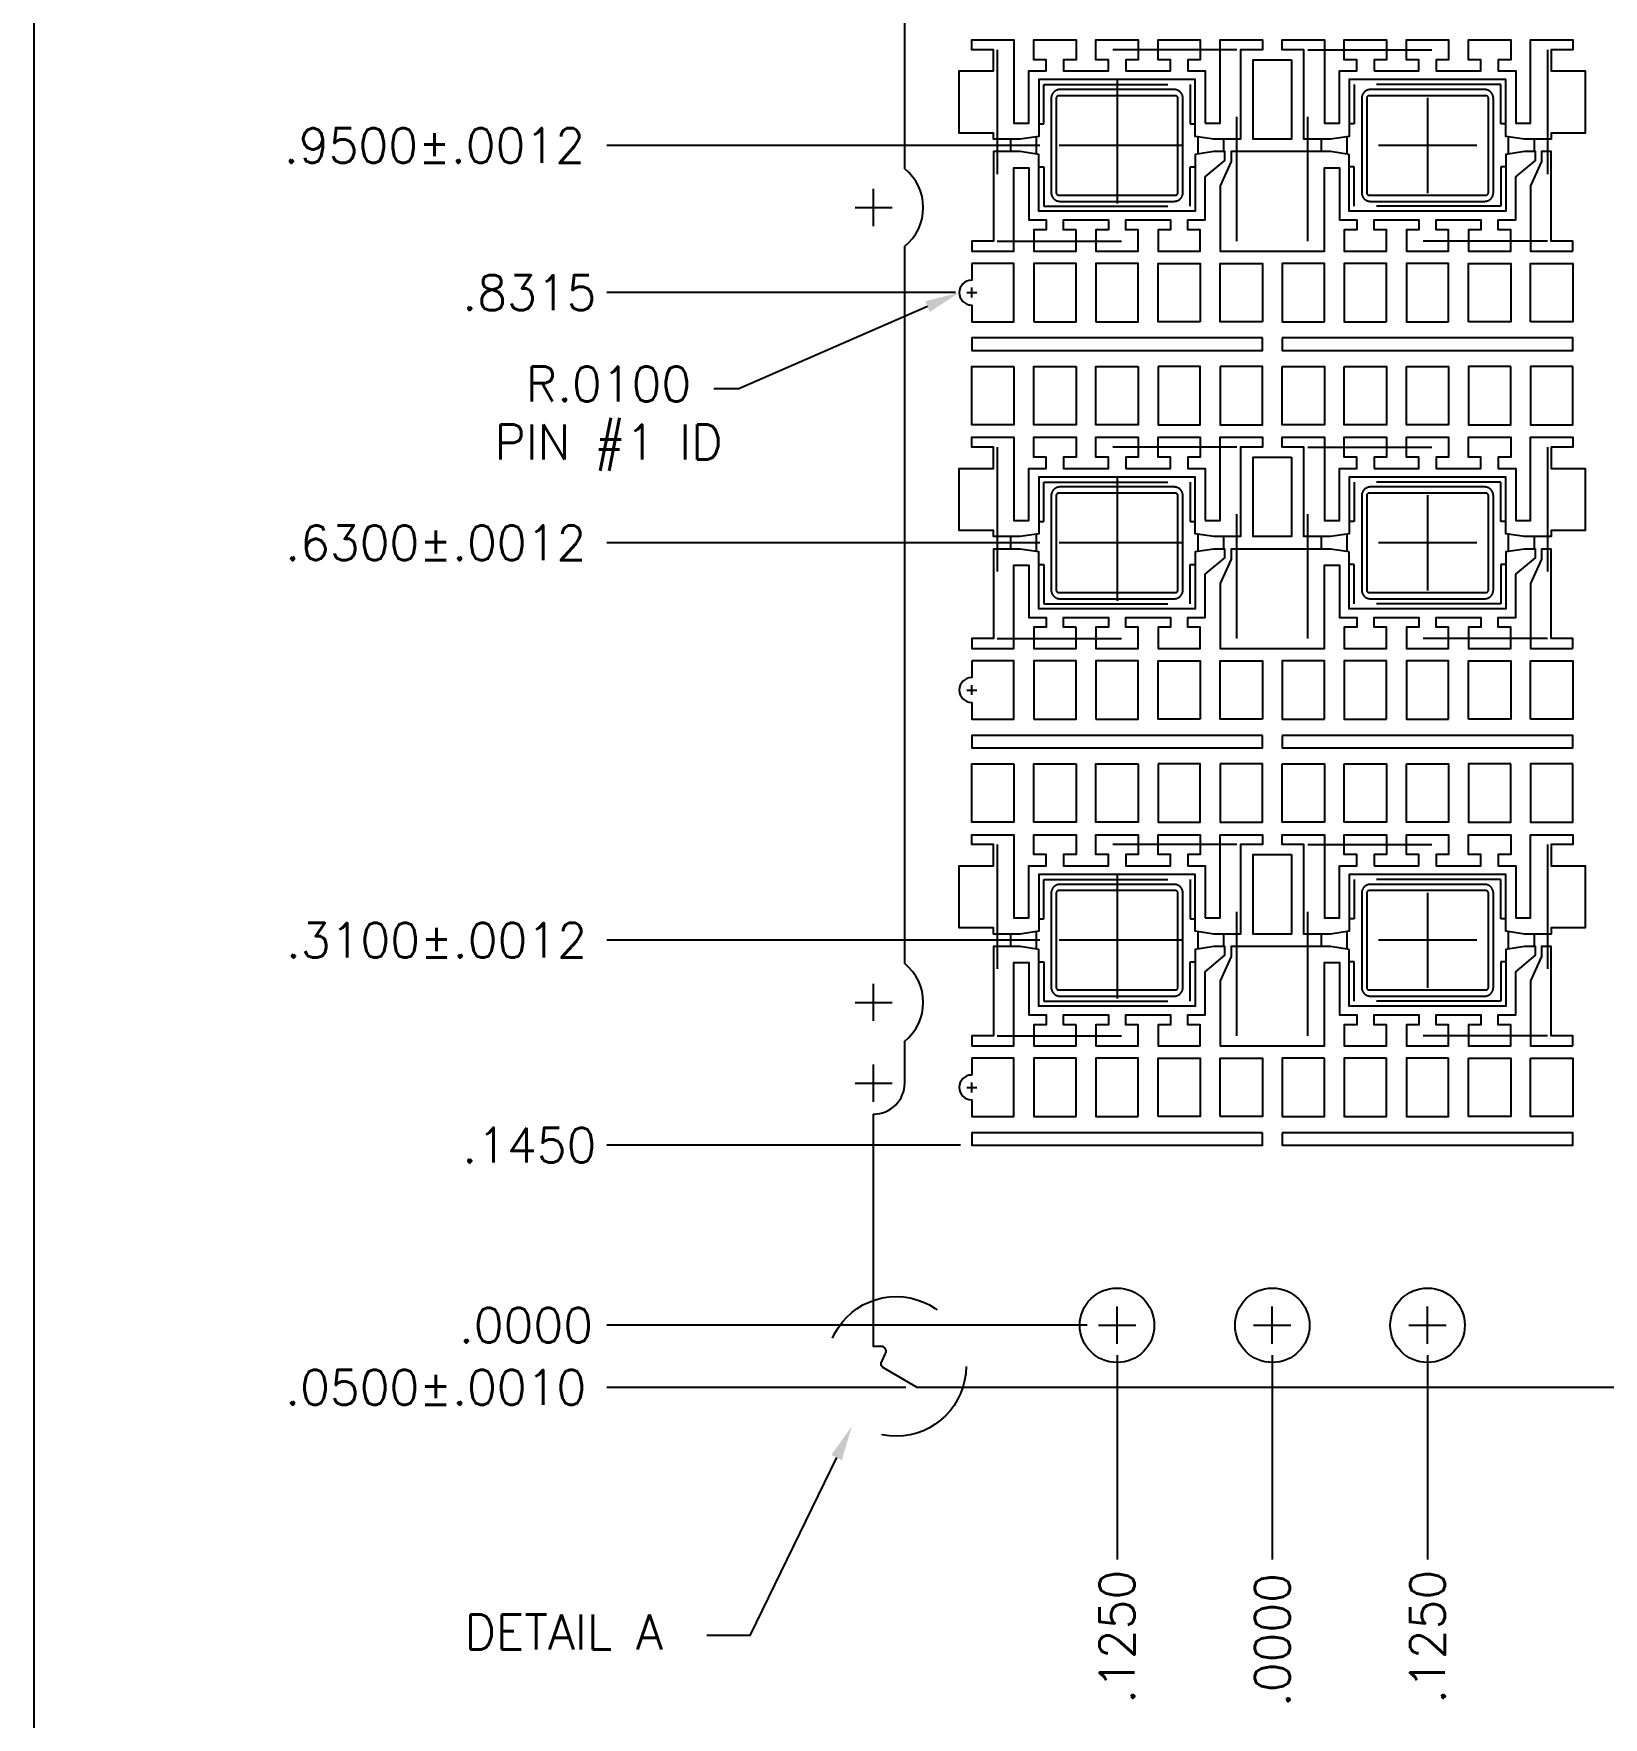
# Model space of a CAD drawing. Extents: x -157.97 to -150.87, y 83.46 to 88.17.
# Drawn here: x -157.973 to -156.709, y 85.419 to 86.774 of the extents above; entities that cross this region are included whole.
import ezdxf

# ---------------------------------------------------------------- set-up
doc = ezdxf.new("R2010")
doc.units = 0
doc.header["$LTSCALE"] = 0.04
doc.header["$MEASUREMENT"] = 0
doc.linetypes.add('CENTER2', pattern=[1.125, 0.75, -0.125, 0.125, -0.125])
doc.linetypes.add('HIDDEN2', pattern=[0.1875, 0.125, -0.0625])
doc.layers.add('1', color=7, linetype='CONTINUOUS')
doc.layers.add('1D', color=4, linetype='CONTINUOUS')
doc.styles.add('SIMPLEX', font='SIMPLEX.shx')

msp = doc.modelspace()

# ---------------------------------------------------------------- linework, layer by layer
at = {"layer": '1'}
msp.add_lwpolyline([(-155.9079, 85.6842), (-157.2617, 85.6842), (-157.2887, 85.6998, -0.445944), (-157.2899, 85.7055), (-157.2874, 85.7109, 0.613622), (-157.2906, 85.7172), (-157.2967, 85.7172), (-157.2967, 85.9042, 0.414214), (-157.2717, 85.9292), (-157.2717, 85.963, 0.480384), (-157.2717, 86.0254), (-157.2717, 86.603, 0.480384), (-157.2717, 86.6654), (-157.2717, 87.243, 0.480384), (-157.2717, 87.3054), (-157.2717, 87.4392)], format="xyb", dxfattribs=at)
for points in [[(-157.0297, 86.7022), (-157.0177, 86.7022), (-157.0177, 86.7692), (-156.9837, 86.7692), (-156.9837, 86.7612), (-157.0012, 86.7612), (-157.0012, 86.6892), (-157.0227, 86.6892), (-157.0377, 86.6915), (-157.0377, 86.7372), (-157.1637, 86.7372), (-157.1637, 86.6915), (-157.1787, 86.6892), (-157.2002, 86.6892), (-157.2002, 86.6942), (-157.2277, 86.6942), (-157.2277, 86.7442), (-157.2002, 86.7442), (-157.2002, 86.7612), (-157.2177, 86.7612), (-157.2177, 86.7692), (-157.1837, 86.7692), (-157.1837, 86.7022), (-157.1717, 86.7022), (-157.1717, 86.7442), (-157.1577, 86.7442), (-157.1577, 86.7532), (-157.1677, 86.7532), (-157.1677, 86.7692), (-157.1337, 86.7692), (-157.1337, 86.7532), (-157.1437, 86.7532), (-157.1437, 86.7442), (-157.1077, 86.7442), (-157.1077, 86.7532), (-157.1177, 86.7532), (-157.1177, 86.7692), (-157.0837, 86.7692), (-157.0837, 86.7532), (-157.0937, 86.7532), (-157.0937, 86.7442), (-157.0577, 86.7442), (-157.0577, 86.7532), (-157.0677, 86.7532), (-157.0677, 86.7692), (-157.0337, 86.7692), (-157.0337, 86.7532), (-157.0437, 86.7532), (-157.0437, 86.7442), (-157.0297, 86.7442)], [(-156.8937, 86.7442), (-156.8577, 86.7442), (-156.8577, 86.7532), (-156.8677, 86.7532), (-156.8677, 86.7692), (-156.8337, 86.7692), (-156.8337, 86.7532), (-156.8437, 86.7532), (-156.8437, 86.7442), (-156.8077, 86.7442), (-156.8077, 86.7532), (-156.8177, 86.7532), (-156.8177, 86.7692), (-156.7837, 86.7692), (-156.7837, 86.7532), (-156.7937, 86.7532), (-156.7937, 86.7442), (-156.7797, 86.7442), (-156.7797, 86.7022), (-156.7677, 86.7022), (-156.7677, 86.7692), (-156.7337, 86.7692), (-156.7337, 86.7612), (-156.7512, 86.7612), (-156.7512, 86.7442), (-156.7237, 86.7442), (-156.7237, 86.6942), (-156.7512, 86.6942), (-156.7512, 86.6892), (-156.7727, 86.6892), (-156.7877, 86.6915), (-156.7877, 86.7372), (-156.9137, 86.7372), (-156.9137, 86.6915), (-156.9287, 86.6892), (-156.9502, 86.6892), (-156.9502, 86.7612), (-156.9677, 86.7612), (-156.9677, 86.7692), (-156.9337, 86.7692), (-156.9337, 86.7022), (-156.9217, 86.7022), (-156.9217, 86.7442), (-156.9077, 86.7442), (-156.9077, 86.7532), (-156.9177, 86.7532), (-156.9177, 86.7692), (-156.8837, 86.7692), (-156.8837, 86.7532), (-156.8937, 86.7532)], [(-156.9602, 86.7532), (-156.9602, 86.6892), (-156.9912, 86.6892), (-156.9912, 86.7532)], [(-157.1337, 86.6162), (-157.1437, 86.6162), (-157.1437, 86.6242), (-157.1077, 86.6242), (-157.1077, 86.6162), (-157.1177, 86.6162), (-157.1177, 86.5992), (-157.0837, 86.5992), (-157.0837, 86.6162), (-157.0937, 86.6162), (-157.0937, 86.6242), (-157.0577, 86.6242), (-157.0577, 86.6162), (-157.0677, 86.6162), (-157.0677, 86.5992), (-157.0337, 86.5992), (-157.0337, 86.6162), (-157.0437, 86.6162), (-157.0437, 86.6242), (-157.0297, 86.6242), (-157.0297, 86.6589), (-157.0139, 86.6722), (-157.0139, 86.6792), (-157.0227, 86.6792), (-157.0377, 86.6769), (-157.0377, 86.6312), (-157.1637, 86.6312), (-157.1637, 86.6769), (-157.1787, 86.6792), (-157.2002, 86.6792), (-157.2002, 86.6072), (-157.2177, 86.6072), (-157.2177, 86.5992), (-157.1837, 86.5992), (-157.1837, 86.6662), (-157.1717, 86.6662), (-157.1717, 86.6242), (-157.1577, 86.6242), (-157.1577, 86.6162), (-157.1677, 86.6162), (-157.1677, 86.5992), (-157.1337, 86.5992)], [(-156.9137, 86.6769), (-156.9287, 86.6792), (-157.0089, 86.6792), (-157.0089, 86.6712), (-157.0177, 86.6516), (-157.0177, 86.5992), (-156.9337, 86.5992), (-156.9337, 86.6662), (-156.9217, 86.6662), (-156.9217, 86.6242), (-156.9077, 86.6242), (-156.9077, 86.6162), (-156.9177, 86.6162), (-156.9177, 86.5992), (-156.8837, 86.5992), (-156.8837, 86.6162), (-156.8937, 86.6162), (-156.8937, 86.6242), (-156.8577, 86.6242), (-156.8577, 86.6162), (-156.8677, 86.6162), (-156.8677, 86.5992), (-156.8337, 86.5992), (-156.8337, 86.6162), (-156.8437, 86.6162), (-156.8437, 86.6242), (-156.8077, 86.6242), (-156.8077, 86.6162), (-156.8177, 86.6162), (-156.8177, 86.5992), (-156.7837, 86.5992), (-156.7837, 86.6162), (-156.7937, 86.6162), (-156.7937, 86.6242), (-156.7797, 86.6242), (-156.7797, 86.6589), (-156.7639, 86.6722), (-156.7639, 86.6792), (-156.7727, 86.6792), (-156.7877, 86.6769), (-156.7877, 86.6312), (-156.9137, 86.6312)], [(-156.7337, 86.5992), (-156.7337, 86.6072), (-156.7512, 86.6072), (-156.7512, 86.6792), (-156.7589, 86.6792), (-156.7589, 86.6712), (-156.7677, 86.6516), (-156.7677, 86.5992)], [(-157.1677, 86.5422), (-157.1337, 86.5422), (-157.1337, 86.5892), (-157.1677, 86.5892)], [(-157.1177, 86.5422), (-157.0837, 86.5422), (-157.0837, 86.5892), (-157.1177, 86.5892)], [(-157.0337, 86.5422), (-157.0677, 86.5422), (-157.0677, 86.5892), (-157.0337, 86.5892)], [(-156.9837, 86.5422), (-157.0177, 86.5422), (-157.0177, 86.5892), (-156.9837, 86.5892)], [(-156.9337, 86.5422), (-156.9337, 86.5892), (-156.9677, 86.5892), (-156.9677, 86.5422)], [(-156.8837, 86.5422), (-156.8837, 86.5892), (-156.9177, 86.5892), (-156.9177, 86.5422)], [(-156.8337, 86.5422), (-156.8337, 86.5892), (-156.8677, 86.5892), (-156.8677, 86.5422)], [(-156.8177, 86.5422), (-156.8177, 86.5892), (-156.7837, 86.5892), (-156.7837, 86.5422)], [(-156.7677, 86.5422), (-156.7677, 86.5892), (-156.7337, 86.5892), (-156.7337, 86.5422)], [(-156.9837, 86.5292), (-157.2177, 86.5292), (-157.2177, 86.5192), (-156.9837, 86.5192)], [(-156.9677, 86.5292), (-156.9677, 86.5192), (-156.7337, 86.5192), (-156.7337, 86.5292)], [(-157.1837, 86.5062), (-157.1837, 86.4592), (-157.2177, 86.4592), (-157.2177, 86.5062)], [(-157.1337, 86.5062), (-157.1337, 86.4592), (-157.1677, 86.4592), (-157.1677, 86.5062)], [(-157.0837, 86.5062), (-157.0837, 86.4592), (-157.1177, 86.4592), (-157.1177, 86.5062)], [(-157.0677, 86.5062), (-157.0677, 86.4592), (-157.0337, 86.4592), (-157.0337, 86.5062)], [(-157.0177, 86.5062), (-157.0177, 86.4592), (-156.9837, 86.4592), (-156.9837, 86.5062)], [(-156.9677, 86.5062), (-156.9337, 86.5062), (-156.9337, 86.4592), (-156.9677, 86.4592)], [(-156.9177, 86.5062), (-156.8837, 86.5062), (-156.8837, 86.4592), (-156.9177, 86.4592)], [(-156.8677, 86.5062), (-156.8337, 86.5062), (-156.8337, 86.4592), (-156.8677, 86.4592)], [(-156.7837, 86.5062), (-156.8177, 86.5062), (-156.8177, 86.4592), (-156.7837, 86.4592)], [(-156.7337, 86.5062), (-156.7677, 86.5062), (-156.7677, 86.4592), (-156.7337, 86.4592)], [(-157.0297, 86.3822), (-157.0177, 86.3822), (-157.0177, 86.4492), (-156.9837, 86.4492), (-156.9837, 86.4412), (-157.0012, 86.4412), (-157.0012, 86.3692), (-157.0227, 86.3692), (-157.0377, 86.3715), (-157.0377, 86.4172), (-157.1637, 86.4172), (-157.1637, 86.3715), (-157.1787, 86.3692), (-157.2002, 86.3692), (-157.2002, 86.3742), (-157.2277, 86.3742), (-157.2277, 86.4242), (-157.2002, 86.4242), (-157.2002, 86.4412), (-157.2177, 86.4412), (-157.2177, 86.4492), (-157.1837, 86.4492), (-157.1837, 86.3822), (-157.1717, 86.3822), (-157.1717, 86.4242), (-157.1577, 86.4242), (-157.1577, 86.4332), (-157.1677, 86.4332), (-157.1677, 86.4492), (-157.1337, 86.4492), (-157.1337, 86.4332), (-157.1437, 86.4332), (-157.1437, 86.4242), (-157.1077, 86.4242), (-157.1077, 86.4332), (-157.1177, 86.4332), (-157.1177, 86.4492), (-157.0837, 86.4492), (-157.0837, 86.4332), (-157.0937, 86.4332), (-157.0937, 86.4242), (-157.0577, 86.4242), (-157.0577, 86.4332), (-157.0677, 86.4332), (-157.0677, 86.4492), (-157.0337, 86.4492), (-157.0337, 86.4332), (-157.0437, 86.4332), (-157.0437, 86.4242), (-157.0297, 86.4242)], [(-156.8937, 86.4242), (-156.8577, 86.4242), (-156.8577, 86.4332), (-156.8677, 86.4332), (-156.8677, 86.4492), (-156.8337, 86.4492), (-156.8337, 86.4332), (-156.8437, 86.4332), (-156.8437, 86.4242), (-156.8077, 86.4242), (-156.8077, 86.4332), (-156.8177, 86.4332), (-156.8177, 86.4492), (-156.7837, 86.4492), (-156.7837, 86.4332), (-156.7937, 86.4332), (-156.7937, 86.4242), (-156.7797, 86.4242), (-156.7797, 86.3822), (-156.7677, 86.3822), (-156.7677, 86.4492), (-156.7337, 86.4492), (-156.7337, 86.4412), (-156.7512, 86.4412), (-156.7512, 86.4242), (-156.7237, 86.4242), (-156.7237, 86.3742), (-156.7512, 86.3742), (-156.7512, 86.3692), (-156.7727, 86.3692), (-156.7877, 86.3715), (-156.7877, 86.4172), (-156.9137, 86.4172), (-156.9137, 86.3715), (-156.9287, 86.3692), (-156.9502, 86.3692), (-156.9502, 86.4412), (-156.9677, 86.4412), (-156.9677, 86.4492), (-156.9337, 86.4492), (-156.9337, 86.3822), (-156.9217, 86.3822), (-156.9217, 86.4242), (-156.9077, 86.4242), (-156.9077, 86.4332), (-156.9177, 86.4332), (-156.9177, 86.4492), (-156.8837, 86.4492), (-156.8837, 86.4332), (-156.8937, 86.4332)], [(-156.9602, 86.4332), (-156.9602, 86.3692), (-156.9912, 86.3692), (-156.9912, 86.4332)], [(-157.1337, 86.2962), (-157.1437, 86.2962), (-157.1437, 86.3042), (-157.1077, 86.3042), (-157.1077, 86.2962), (-157.1177, 86.2962), (-157.1177, 86.2792), (-157.0837, 86.2792), (-157.0837, 86.2962), (-157.0937, 86.2962), (-157.0937, 86.3042), (-157.0577, 86.3042), (-157.0577, 86.2962), (-157.0677, 86.2962), (-157.0677, 86.2792), (-157.0337, 86.2792), (-157.0337, 86.2962), (-157.0437, 86.2962), (-157.0437, 86.3042), (-157.0297, 86.3042), (-157.0297, 86.3389), (-157.0139, 86.3522), (-157.0139, 86.3592), (-157.0227, 86.3592), (-157.0377, 86.3569), (-157.0377, 86.3112), (-157.1637, 86.3112), (-157.1637, 86.3569), (-157.1787, 86.3592), (-157.2002, 86.3592), (-157.2002, 86.2872), (-157.2177, 86.2872), (-157.2177, 86.2792), (-157.1837, 86.2792), (-157.1837, 86.3462), (-157.1717, 86.3462), (-157.1717, 86.3042), (-157.1577, 86.3042), (-157.1577, 86.2962), (-157.1677, 86.2962), (-157.1677, 86.2792), (-157.1337, 86.2792)], [(-156.9137, 86.3569), (-156.9287, 86.3592), (-157.0089, 86.3592), (-157.0089, 86.3512), (-157.0177, 86.3316), (-157.0177, 86.2792), (-156.9337, 86.2792), (-156.9337, 86.3462), (-156.9217, 86.3462), (-156.9217, 86.3042), (-156.9077, 86.3042), (-156.9077, 86.2962), (-156.9177, 86.2962), (-156.9177, 86.2792), (-156.8837, 86.2792), (-156.8837, 86.2962), (-156.8937, 86.2962), (-156.8937, 86.3042), (-156.8577, 86.3042), (-156.8577, 86.2962), (-156.8677, 86.2962), (-156.8677, 86.2792), (-156.8337, 86.2792), (-156.8337, 86.2962), (-156.8437, 86.2962), (-156.8437, 86.3042), (-156.8077, 86.3042), (-156.8077, 86.2962), (-156.8177, 86.2962), (-156.8177, 86.2792), (-156.7837, 86.2792), (-156.7837, 86.2962), (-156.7937, 86.2962), (-156.7937, 86.3042), (-156.7797, 86.3042), (-156.7797, 86.3389), (-156.7639, 86.3522), (-156.7639, 86.3592), (-156.7727, 86.3592), (-156.7877, 86.3569), (-156.7877, 86.3112), (-156.9137, 86.3112)], [(-156.7337, 86.2792), (-156.7337, 86.2872), (-156.7512, 86.2872), (-156.7512, 86.3592), (-156.7589, 86.3592), (-156.7589, 86.3512), (-156.7677, 86.3316), (-156.7677, 86.2792)], [(-157.1677, 86.2222), (-157.1337, 86.2222), (-157.1337, 86.2692), (-157.1677, 86.2692)], [(-157.1177, 86.2222), (-157.0837, 86.2222), (-157.0837, 86.2692), (-157.1177, 86.2692)], [(-157.0337, 86.2222), (-157.0677, 86.2222), (-157.0677, 86.2692), (-157.0337, 86.2692)], [(-156.9837, 86.2222), (-157.0177, 86.2222), (-157.0177, 86.2692), (-156.9837, 86.2692)], [(-156.9337, 86.2222), (-156.9337, 86.2692), (-156.9677, 86.2692), (-156.9677, 86.2222)], [(-156.8837, 86.2222), (-156.8837, 86.2692), (-156.9177, 86.2692), (-156.9177, 86.2222)], [(-156.8337, 86.2222), (-156.8337, 86.2692), (-156.8677, 86.2692), (-156.8677, 86.2222)], [(-156.8177, 86.2222), (-156.8177, 86.2692), (-156.7837, 86.2692), (-156.7837, 86.2222)], [(-156.7677, 86.2222), (-156.7677, 86.2692), (-156.7337, 86.2692), (-156.7337, 86.2222)], [(-156.9837, 86.2092), (-157.2177, 86.2092), (-157.2177, 86.1992), (-156.9837, 86.1992)], [(-156.9677, 86.2092), (-156.9677, 86.1992), (-156.7337, 86.1992), (-156.7337, 86.2092)], [(-157.1837, 86.1862), (-157.1837, 86.1392), (-157.2177, 86.1392), (-157.2177, 86.1862)], [(-157.1337, 86.1862), (-157.1337, 86.1392), (-157.1677, 86.1392), (-157.1677, 86.1862)], [(-157.0837, 86.1862), (-157.0837, 86.1392), (-157.1177, 86.1392), (-157.1177, 86.1862)], [(-157.0677, 86.1862), (-157.0677, 86.1392), (-157.0337, 86.1392), (-157.0337, 86.1862)], [(-157.0177, 86.1862), (-157.0177, 86.1392), (-156.9837, 86.1392), (-156.9837, 86.1862)], [(-156.9677, 86.1862), (-156.9337, 86.1862), (-156.9337, 86.1392), (-156.9677, 86.1392)], [(-156.9177, 86.1862), (-156.8837, 86.1862), (-156.8837, 86.1392), (-156.9177, 86.1392)], [(-156.8677, 86.1862), (-156.8337, 86.1862), (-156.8337, 86.1392), (-156.8677, 86.1392)], [(-156.7837, 86.1862), (-156.8177, 86.1862), (-156.8177, 86.1392), (-156.7837, 86.1392)], [(-156.7337, 86.1862), (-156.7677, 86.1862), (-156.7677, 86.1392), (-156.7337, 86.1392)], [(-157.0297, 86.0622), (-157.0177, 86.0622), (-157.0177, 86.1292), (-156.9837, 86.1292), (-156.9837, 86.1212), (-157.0012, 86.1212), (-157.0012, 86.0492), (-157.0227, 86.0492), (-157.0377, 86.0515), (-157.0377, 86.0972), (-157.1637, 86.0972), (-157.1637, 86.0515), (-157.1787, 86.0492), (-157.2002, 86.0492), (-157.2002, 86.0542), (-157.2277, 86.0542), (-157.2277, 86.1042), (-157.2002, 86.1042), (-157.2002, 86.1212), (-157.2177, 86.1212), (-157.2177, 86.1292), (-157.1837, 86.1292), (-157.1837, 86.0622), (-157.1717, 86.0622), (-157.1717, 86.1042), (-157.1577, 86.1042), (-157.1577, 86.1132), (-157.1677, 86.1132), (-157.1677, 86.1292), (-157.1337, 86.1292), (-157.1337, 86.1132), (-157.1437, 86.1132), (-157.1437, 86.1042), (-157.1077, 86.1042), (-157.1077, 86.1132), (-157.1177, 86.1132), (-157.1177, 86.1292), (-157.0837, 86.1292), (-157.0837, 86.1132), (-157.0937, 86.1132), (-157.0937, 86.1042), (-157.0577, 86.1042), (-157.0577, 86.1132), (-157.0677, 86.1132), (-157.0677, 86.1292), (-157.0337, 86.1292), (-157.0337, 86.1132), (-157.0437, 86.1132), (-157.0437, 86.1042), (-157.0297, 86.1042)], [(-156.8937, 86.1042), (-156.8577, 86.1042), (-156.8577, 86.1132), (-156.8677, 86.1132), (-156.8677, 86.1292), (-156.8337, 86.1292), (-156.8337, 86.1132), (-156.8437, 86.1132), (-156.8437, 86.1042), (-156.8077, 86.1042), (-156.8077, 86.1132), (-156.8177, 86.1132), (-156.8177, 86.1292), (-156.7837, 86.1292), (-156.7837, 86.1132), (-156.7937, 86.1132), (-156.7937, 86.1042), (-156.7797, 86.1042), (-156.7797, 86.0622), (-156.7677, 86.0622), (-156.7677, 86.1292), (-156.7337, 86.1292), (-156.7337, 86.1212), (-156.7512, 86.1212), (-156.7512, 86.1042), (-156.7237, 86.1042), (-156.7237, 86.0542), (-156.7512, 86.0542), (-156.7512, 86.0492), (-156.7727, 86.0492), (-156.7877, 86.0515), (-156.7877, 86.0972), (-156.9137, 86.0972), (-156.9137, 86.0515), (-156.9287, 86.0492), (-156.9502, 86.0492), (-156.9502, 86.1212), (-156.9677, 86.1212), (-156.9677, 86.1292), (-156.9337, 86.1292), (-156.9337, 86.0622), (-156.9217, 86.0622), (-156.9217, 86.1042), (-156.9077, 86.1042), (-156.9077, 86.1132), (-156.9177, 86.1132), (-156.9177, 86.1292), (-156.8837, 86.1292), (-156.8837, 86.1132), (-156.8937, 86.1132)], [(-156.9602, 86.1132), (-156.9602, 86.0492), (-156.9912, 86.0492), (-156.9912, 86.1132)], [(-157.1337, 85.9762), (-157.1437, 85.9762), (-157.1437, 85.9842), (-157.1077, 85.9842), (-157.1077, 85.9762), (-157.1177, 85.9762), (-157.1177, 85.9592), (-157.0837, 85.9592), (-157.0837, 85.9762), (-157.0937, 85.9762), (-157.0937, 85.9842), (-157.0577, 85.9842), (-157.0577, 85.9762), (-157.0677, 85.9762), (-157.0677, 85.9592), (-157.0337, 85.9592), (-157.0337, 85.9762), (-157.0437, 85.9762), (-157.0437, 85.9842), (-157.0297, 85.9842), (-157.0297, 86.0189), (-157.0139, 86.0322), (-157.0139, 86.0392), (-157.0227, 86.0392), (-157.0377, 86.0369), (-157.0377, 85.9912), (-157.1637, 85.9912), (-157.1637, 86.0369), (-157.1787, 86.0392), (-157.2002, 86.0392), (-157.2002, 85.9672), (-157.2177, 85.9672), (-157.2177, 85.9592), (-157.1837, 85.9592), (-157.1837, 86.0262), (-157.1717, 86.0262), (-157.1717, 85.9842), (-157.1577, 85.9842), (-157.1577, 85.9762), (-157.1677, 85.9762), (-157.1677, 85.9592), (-157.1337, 85.9592)], [(-156.9137, 86.0369), (-156.9287, 86.0392), (-157.0089, 86.0392), (-157.0089, 86.0312), (-157.0177, 86.0116), (-157.0177, 85.9592), (-156.9337, 85.9592), (-156.9337, 86.0262), (-156.9217, 86.0262), (-156.9217, 85.9842), (-156.9077, 85.9842), (-156.9077, 85.9762), (-156.9177, 85.9762), (-156.9177, 85.9592), (-156.8837, 85.9592), (-156.8837, 85.9762), (-156.8937, 85.9762), (-156.8937, 85.9842), (-156.8577, 85.9842), (-156.8577, 85.9762), (-156.8677, 85.9762), (-156.8677, 85.9592), (-156.8337, 85.9592), (-156.8337, 85.9762), (-156.8437, 85.9762), (-156.8437, 85.9842), (-156.8077, 85.9842), (-156.8077, 85.9762), (-156.8177, 85.9762), (-156.8177, 85.9592), (-156.7837, 85.9592), (-156.7837, 85.9762), (-156.7937, 85.9762), (-156.7937, 85.9842), (-156.7797, 85.9842), (-156.7797, 86.0189), (-156.7639, 86.0322), (-156.7639, 86.0392), (-156.7727, 86.0392), (-156.7877, 86.0369), (-156.7877, 85.9912), (-156.9137, 85.9912)], [(-156.7337, 85.9592), (-156.7337, 85.9672), (-156.7512, 85.9672), (-156.7512, 86.0392), (-156.7589, 86.0392), (-156.7589, 86.0312), (-156.7677, 86.0116), (-156.7677, 85.9592)], [(-157.1337, 85.9022), (-157.1337, 85.9492), (-157.1677, 85.9492), (-157.1677, 85.9022)], [(-157.0837, 85.9022), (-157.0837, 85.9492), (-157.1177, 85.9492), (-157.1177, 85.9022)], [(-157.0677, 85.9022), (-157.0677, 85.9492), (-157.0337, 85.9492), (-157.0337, 85.9022)], [(-157.0177, 85.9022), (-157.0177, 85.9492), (-156.9837, 85.9492), (-156.9837, 85.9022)], [(-156.9337, 85.9492), (-156.9677, 85.9492), (-156.9677, 85.9022), (-156.9337, 85.9022)], [(-156.8837, 85.9492), (-156.9177, 85.9492), (-156.9177, 85.9022), (-156.8837, 85.9022)], [(-156.8337, 85.9492), (-156.8677, 85.9492), (-156.8677, 85.9022), (-156.8337, 85.9022)], [(-156.8177, 85.9492), (-156.7837, 85.9492), (-156.7837, 85.9022), (-156.8177, 85.9022)], [(-156.7677, 85.9492), (-156.7337, 85.9492), (-156.7337, 85.9022), (-156.7677, 85.9022)], [(-156.9837, 85.8892), (-157.2177, 85.8892), (-157.2177, 85.8792), (-156.9837, 85.8792)], [(-156.9677, 85.8892), (-156.9677, 85.8792), (-156.7337, 85.8792), (-156.7337, 85.8892)]]:
    msp.add_lwpolyline(points, close=True, dxfattribs=at)
for points in [[(-157.2177, 86.5892), (-157.2177, 86.5757, 1), (-157.2177, 86.5557), (-157.2177, 86.5422), (-157.1837, 86.5422), (-157.1837, 86.5892)], [(-157.2177, 86.2692), (-157.2177, 86.2557, 1), (-157.2177, 86.2357), (-157.2177, 86.2222), (-157.1837, 86.2222), (-157.1837, 86.2692)], [(-157.2177, 85.9357, 1), (-157.2177, 85.9157), (-157.2177, 85.9022), (-157.1837, 85.9022), (-157.1837, 85.9492), (-157.2177, 85.9492)]]:
    msp.add_lwpolyline(points, format="xyb", close=True, dxfattribs=at)
for centre in [(-157.1007, 85.7342), (-156.9757, 85.7342), (-156.8507, 85.7342)]:
    msp.add_circle(centre, 0.03, dxfattribs=at)
at = {"layer": '1D', "color": 7}
msp.add_line((-157.973, 88.1689), (-157.973, 83.6269), dxfattribs=at)
at = {"layer": '1D', "linetype": 'CENTER2'}
for p, q in [((-157.1007, 86.7374), (-157.1007, 86.631)), ((-156.8507, 86.7225), (-156.8507, 86.6459)), ((-157.0474, 86.6842), (-157.1539, 86.6842)), ((-156.8111, 86.6842), (-156.8902, 86.6842)), ((-157.1007, 86.4174), (-157.1007, 86.311)), ((-156.8507, 86.4025), (-156.8507, 86.3259)), ((-157.0474, 86.3642), (-157.1539, 86.3642)), ((-156.8111, 86.3642), (-156.8902, 86.3642)), ((-157.1007, 86.0974), (-157.1007, 85.991)), ((-156.8507, 86.0825), (-156.8507, 86.0059)), ((-157.0474, 86.0442), (-157.1539, 86.0442)), ((-156.8111, 86.0442), (-156.8902, 86.0442))]:
    msp.add_line(p, q, dxfattribs=at)
at = {"layer": '1D'}
for p, q in [((-157.1629, 86.6842), (-157.5116, 86.6842)), ((-157.1864, 86.6892), (-157.1864, 86.6792)), ((-157.1657, 86.6912), (-157.1657, 86.6772)), ((-157.0357, 86.6912), (-157.0357, 86.6772)), ((-157.0149, 86.6892), (-157.0149, 86.6792)), ((-156.9364, 86.6892), (-156.9364, 86.6792)), ((-156.9157, 86.6912), (-156.9157, 86.6772)), ((-156.7857, 86.6912), (-156.7857, 86.6772)), ((-156.7649, 86.6892), (-156.7649, 86.6792)), ((-157.2967, 86.6192), (-157.2967, 86.6492)), ((-157.3117, 86.6342), (-157.2817, 86.6342)), ((-157.2307, 86.5657), (-157.5116, 86.5657)), ((-157.2217, 86.5657), (-157.2137, 86.5657)), ((-157.2177, 86.5617), (-157.2177, 86.5697)), ((-157.1629, 86.3642), (-157.5116, 86.3642)), ((-157.1864, 86.3692), (-157.1864, 86.3592)), ((-157.1657, 86.3712), (-157.1657, 86.3572)), ((-157.0357, 86.3712), (-157.0357, 86.3572)), ((-157.0149, 86.3692), (-157.0149, 86.3592)), ((-156.9364, 86.3692), (-156.9364, 86.3592)), ((-156.9157, 86.3712), (-156.9157, 86.3572)), ((-156.7857, 86.3712), (-156.7857, 86.3572)), ((-156.7649, 86.3692), (-156.7649, 86.3592)), ((-157.2217, 86.2457), (-157.2137, 86.2457)), ((-157.2177, 86.2417), (-157.2177, 86.2497)), ((-157.1864, 86.0492), (-157.1864, 86.0392)), ((-157.1657, 86.0512), (-157.1657, 86.0372)), ((-157.0357, 86.0512), (-157.0357, 86.0372)), ((-157.0149, 86.0492), (-157.0149, 86.0392)), ((-156.9364, 86.0492), (-156.9364, 86.0392)), ((-156.9157, 86.0512), (-156.9157, 86.0372)), ((-156.7857, 86.0512), (-156.7857, 86.0372)), ((-156.7649, 86.0492), (-156.7649, 86.0392)), ((-157.1629, 86.0442), (-157.5116, 86.0442)), ((-157.2967, 85.9792), (-157.2967, 86.0092)), ((-157.3117, 85.9942), (-157.2817, 85.9942)), ((-157.2967, 85.9142), (-157.2967, 85.9442)), ((-157.3117, 85.9292), (-157.2817, 85.9292)), ((-157.2217, 85.9257), (-157.2137, 85.9257)), ((-157.2177, 85.9217), (-157.2177, 85.9297)), ((-157.2267, 85.8792), (-157.5116, 85.8792)), ((-157.1007, 85.7192), (-157.1007, 85.7492)), ((-156.9757, 85.7192), (-156.9757, 85.7492)), ((-156.8507, 85.7192), (-156.8507, 85.7492)), ((-157.1247, 85.7342), (-157.5116, 85.7342)), ((-157.1157, 85.7342), (-157.0857, 85.7342)), ((-156.9907, 85.7342), (-156.9607, 85.7342)), ((-156.8657, 85.7342), (-156.8357, 85.7342)), ((-157.1007, 85.7102), (-157.1007, 85.5457)), ((-156.9757, 85.7102), (-156.9757, 85.5457)), ((-156.8507, 85.7102), (-156.8507, 85.5457)), ((-157.2707, 85.6842), (-157.5116, 85.6842))]:
    msp.add_line(p, q, dxfattribs=at)
at = {"layer": '1D', "color": 2, "linetype": 'CENTER2'}
for points in [[(-157.0042, 86.7612), (-157.1972, 86.7612), (-157.1972, 86.6072), (-157.0042, 86.6072)], [(-156.9472, 86.7612), (-156.7542, 86.7612), (-156.7542, 86.6072), (-156.9472, 86.6072)], [(-157.0042, 86.4412), (-157.1972, 86.4412), (-157.1972, 86.2872), (-157.0042, 86.2872)], [(-156.9472, 86.4412), (-156.7542, 86.4412), (-156.7542, 86.2872), (-156.9472, 86.2872)], [(-157.0042, 86.1212), (-157.1972, 86.1212), (-157.1972, 85.9672), (-157.0042, 85.9672)], [(-156.9472, 86.1212), (-156.7542, 86.1212), (-156.7542, 85.9672), (-156.9472, 85.9672)]]:
    msp.add_lwpolyline(points, close=True, dxfattribs=at)
at = {"layer": '1D', "linetype": 'HIDDEN2'}
for points in [[(-157.1637, 86.7015), (-157.1597, 86.7015), (-157.1597, 86.7332), (-157.0417, 86.7332), (-157.0417, 86.7015), (-157.0377, 86.7015)], [(-156.7877, 86.7015), (-156.7917, 86.7015), (-156.7917, 86.7332), (-156.9097, 86.7332), (-156.9097, 86.7015), (-156.9137, 86.7015)], [(-157.1637, 86.6669), (-157.1597, 86.6669), (-157.1597, 86.6352), (-157.0417, 86.6352), (-157.0417, 86.6669), (-157.0377, 86.6669)], [(-156.7877, 86.6669), (-156.7917, 86.6669), (-156.7917, 86.6352), (-156.9097, 86.6352), (-156.9097, 86.6669), (-156.9137, 86.6669)], [(-157.1637, 86.3815), (-157.1597, 86.3815), (-157.1597, 86.4132), (-157.0417, 86.4132), (-157.0417, 86.3815), (-157.0377, 86.3815)], [(-156.7877, 86.3815), (-156.7917, 86.3815), (-156.7917, 86.4132), (-156.9097, 86.4132), (-156.9097, 86.3815), (-156.9137, 86.3815)], [(-157.1637, 86.3469), (-157.1597, 86.3469), (-157.1597, 86.3152), (-157.0417, 86.3152), (-157.0417, 86.3469), (-157.0377, 86.3469)], [(-156.7877, 86.3469), (-156.7917, 86.3469), (-156.7917, 86.3152), (-156.9097, 86.3152), (-156.9097, 86.3469), (-156.9137, 86.3469)], [(-157.1637, 86.0615), (-157.1597, 86.0615), (-157.1597, 86.0932), (-157.0417, 86.0932), (-157.0417, 86.0615), (-157.0377, 86.0615)], [(-156.7877, 86.0615), (-156.7917, 86.0615), (-156.7917, 86.0932), (-156.9097, 86.0932), (-156.9097, 86.0615), (-156.9137, 86.0615)], [(-157.1637, 86.0269), (-157.1597, 86.0269), (-157.1597, 85.9952), (-157.0417, 85.9952), (-157.0417, 86.0269), (-157.0377, 86.0269)], [(-156.7877, 86.0269), (-156.7917, 86.0269), (-156.7917, 85.9952), (-156.9097, 85.9952), (-156.9097, 86.0269), (-156.9137, 86.0269)]]:
    msp.add_lwpolyline(points, dxfattribs=at)
for points in [[(-157.1537, 86.6462, 0.414214), (-157.1467, 86.6392), (-157.0547, 86.6392, 0.414214), (-157.0477, 86.6462), (-157.0477, 86.7222, 0.414214), (-157.0547, 86.7292), (-157.1467, 86.7292, 0.414214), (-157.1537, 86.7222)], [(-156.9037, 86.6462, 0.414214), (-156.8967, 86.6392), (-156.8047, 86.6392, 0.414214), (-156.7977, 86.6462), (-156.7977, 86.7222, 0.414214), (-156.8047, 86.7292), (-156.8967, 86.7292, 0.414214), (-156.9037, 86.7222)], [(-157.1477, 86.7242, 0.414214), (-157.1497, 86.7222), (-157.1497, 86.6462, 0.414214), (-157.1477, 86.6442), (-157.0537, 86.6442, 0.414214), (-157.0517, 86.6462), (-157.0517, 86.7222, 0.414214), (-157.0537, 86.7242)], [(-156.8977, 86.7242, 0.414214), (-156.8997, 86.7222), (-156.8997, 86.6462, 0.414214), (-156.8977, 86.6442), (-156.8037, 86.6442, 0.414214), (-156.8017, 86.6462), (-156.8017, 86.7222, 0.414214), (-156.8037, 86.7242)], [(-157.1537, 86.3262, 0.414214), (-157.1467, 86.3192), (-157.0547, 86.3192, 0.414214), (-157.0477, 86.3262), (-157.0477, 86.4022, 0.414214), (-157.0547, 86.4092), (-157.1467, 86.4092, 0.414214), (-157.1537, 86.4022)], [(-157.1477, 86.4042, 0.414214), (-157.1497, 86.4022), (-157.1497, 86.3262, 0.414214), (-157.1477, 86.3242), (-157.0537, 86.3242, 0.414214), (-157.0517, 86.3262), (-157.0517, 86.4022, 0.414214), (-157.0537, 86.4042)], [(-156.9037, 86.3262, 0.414214), (-156.8967, 86.3192), (-156.8047, 86.3192, 0.414214), (-156.7977, 86.3262), (-156.7977, 86.4022, 0.414214), (-156.8047, 86.4092), (-156.8967, 86.4092, 0.414214), (-156.9037, 86.4022)], [(-156.8977, 86.4042, 0.414214), (-156.8997, 86.4022), (-156.8997, 86.3262, 0.414214), (-156.8977, 86.3242), (-156.8037, 86.3242, 0.414214), (-156.8017, 86.3262), (-156.8017, 86.4022, 0.414214), (-156.8037, 86.4042)], [(-157.1537, 86.0062, 0.414214), (-157.1467, 85.9992), (-157.0547, 85.9992, 0.414214), (-157.0477, 86.0062), (-157.0477, 86.0822, 0.414214), (-157.0547, 86.0892), (-157.1467, 86.0892, 0.414214), (-157.1537, 86.0822)], [(-156.9037, 86.0062, 0.414214), (-156.8967, 85.9992), (-156.8047, 85.9992, 0.414214), (-156.7977, 86.0062), (-156.7977, 86.0822, 0.414214), (-156.8047, 86.0892), (-156.8967, 86.0892, 0.414214), (-156.9037, 86.0822)], [(-157.1477, 86.0842, 0.414214), (-157.1497, 86.0822), (-157.1497, 86.0062, 0.414214), (-157.1477, 86.0042), (-157.0537, 86.0042, 0.414214), (-157.0517, 86.0062), (-157.0517, 86.0822, 0.414214), (-157.0537, 86.0842)], [(-156.8977, 86.0842, 0.414214), (-156.8997, 86.0822), (-156.8997, 86.0062, 0.414214), (-156.8977, 86.0042), (-156.8037, 86.0042, 0.414214), (-156.8017, 86.0062), (-156.8017, 86.0822, 0.414214), (-156.8037, 86.0842)]]:
    msp.add_lwpolyline(points, format="xyb", close=True, dxfattribs=at)
at = {"layer": '1D'}
for points in [[(-157.2533, 86.5545), (-157.4052, 86.4883), (-157.4255, 86.4883)], [(-157.3265, 85.6278), (-157.3963, 85.4844), (-157.4311, 85.4844)]]:
    msp.add_lwpolyline(points, dxfattribs=at)
at = {"layer": '1D', "linetype": 'CENTER2'}
msp.add_circle((-157.2785, 85.7011), 0.0562, dxfattribs=at)
at = {"layer": '1D'}
for points in [[(-157.2552, 86.5588), (-157.2277, 86.5657), (-157.2515, 86.5502)], [(-157.3307, 85.6298), (-157.3142, 85.653), (-157.3223, 85.6257)]]:
    msp.add_solid(points, dxfattribs=at)

# ---------------------------------------------------------------- texts
at = {"layer": '1D', "char_height": 0.028, "attachment_point": 5, "style": 'SIMPLEX'}
for s, insert in [('.9500±.0012', (-157.6503, 86.6842)), ('\\A1;.8315', (-157.5739, 86.5657)), ('R.0100\\PPIN #1 ID', (-157.5102, 86.4641)), ('.6300±.0012', (-157.6493, 86.3642)), ('.3100±.0012', (-157.6487, 86.0442)), ('\\A1;.1450', (-157.5739, 85.8792)), ('\\A1;.0000', (-157.5766, 85.7342)), ('.0500±.0010', (-157.6493, 85.6842)), ('DETAIL A', (-157.5462, 85.4872))]:
    msp.add_mtext(s, dxfattribs=dict(at, insert=insert))
at = {"layer": '1D', "char_height": 0.028, "attachment_point": 5, "rotation": 90, "style": 'SIMPLEX'}
for s, insert in [('\\A1;.1250', (-157.1007, 85.4833)), ('\\A1;.1250', (-156.8507, 85.4833)), ('\\A1;.0000', (-156.9757, 85.4807))]:
    msp.add_mtext(s, dxfattribs=dict(at, insert=insert))

doc.saveas('drawing.dxf')
